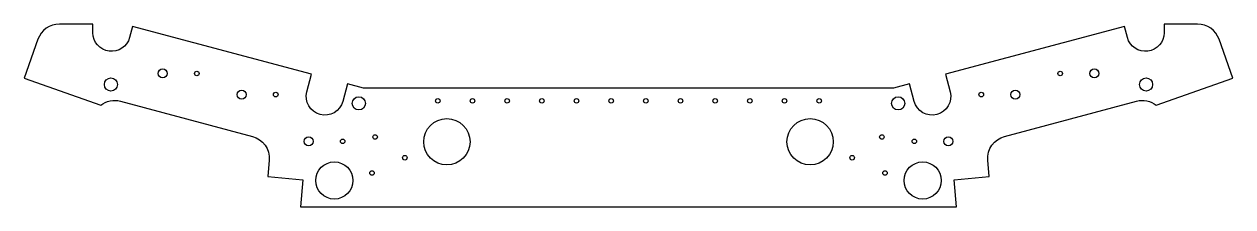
# Model space of a CAD drawing. Header units: millimetres. Extents: x -133 to 133, y 36 to 76.
import ezdxf

# ---------------------------------------------------------------- set-up
doc = ezdxf.new("R2010")
doc.units = ezdxf.units.MM
doc.layers.get('0').update_dxf_attribs({"linetype": 'CONTINUOUS'})

msp = doc.modelspace()

# ---------------------------------------------------------------- linework, layer by layer
msp.add_lwpolyline([(-72.2, 35.63), (72.2, 35.63), (71.68, 41.61), (79.45, 42.29), (79.13, 45.9, -0.36397), (82.82, 51.17), (111.85, 58.95, -0.235666), (116.23, 58.05), (133.07, 64.01), (130.04, 72.59, 0.317837), (125.33, 75.93), (117.93, 75.93), (117.93, 74.03, -0.876976), (109.87, 72.96), (109.21, 75.42), (69.79, 64.86), (70.82, 61.01, -1), (62.9, 58.89), (61.87, 62.74), (58.37, 61.8), (-58.37, 61.8), (-61.87, 62.74), (-62.9, 58.89, -1), (-70.82, 61.01), (-69.79, 64.86), (-109.21, 75.42), (-109.87, 72.96, -0.876976), (-117.93, 74.03), (-117.93, 75.93), (-125.33, 75.93, 0.317837), (-130.04, 72.59), (-133.07, 64.01), (-116.23, 58.05, -0.235666), (-111.85, 58.95), (-82.82, 51.17, -0.36397), (-79.13, 45.9), (-79.45, 42.29), (-71.68, 41.61)], format="xyb", close=True)
for centre, radius in [((-113.97, 62.62), 1.45), ((-102.57, 65.05), 1), ((-95.07, 65.05), 0.5), ((95.07, 65.05), 0.5), ((102.57, 65.05), 1), ((113.97, 62.62), 1.45), ((-85.18, 60.39), 1), ((85.18, 60.39), 1), ((-77.68, 60.39), 0.5), ((-59.39, 58.45), 1.45), ((-42, 59), 0.5), ((-34.36, 59), 0.5), ((-26.73, 59), 0.5), ((-19.09, 59), 0.5), ((-11.45, 59), 0.5), ((-3.82, 59), 0.5), ((3.82, 59), 0.5), ((11.45, 59), 0.5), ((19.09, 59), 0.5), ((26.73, 59), 0.5), ((34.36, 59), 0.5), ((42, 59), 0.5), ((59.39, 58.45), 1.45), ((77.68, 60.39), 0.5), ((-40, 50), 5.1), ((40, 50), 5.1), ((-70.44, 50.07), 1), ((-55.8, 51.04), 0.5), ((55.8, 51.04), 0.5), ((70.44, 50.07), 1), ((-62.94, 50.07), 0.5), ((62.94, 50.07), 0.5), ((-64.77, 41.45), 4.1), ((-49.25, 46.46), 0.5), ((49.25, 46.46), 0.5), ((64.77, 41.45), 4.1), ((-56.49, 43.09), 0.5), ((56.49, 43.09), 0.5)]:
    msp.add_circle(centre, radius)

doc.saveas('drawing.dxf')
